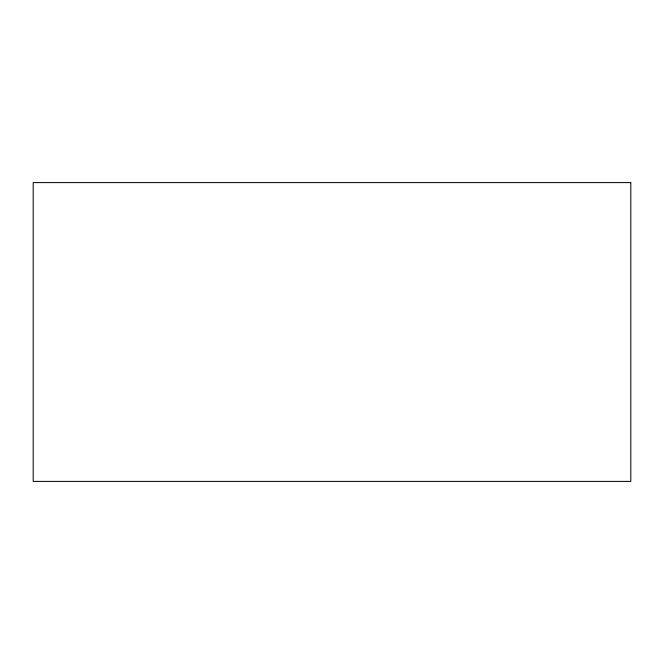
<?xml version="1.0" encoding="UTF-8"?>
<svg xmlns="http://www.w3.org/2000/svg" width="664" height="664" viewBox="0 0 664 664"><rect width="100%" height="100%" fill="white"/><g stroke="black" fill="none" stroke-linecap="round" stroke-linejoin="round"><path stroke-width="1" d="M630.8 182.6L33.2 182.6L33.2 481.4L630.8 481.4L630.8 182.6"/></g></svg>
